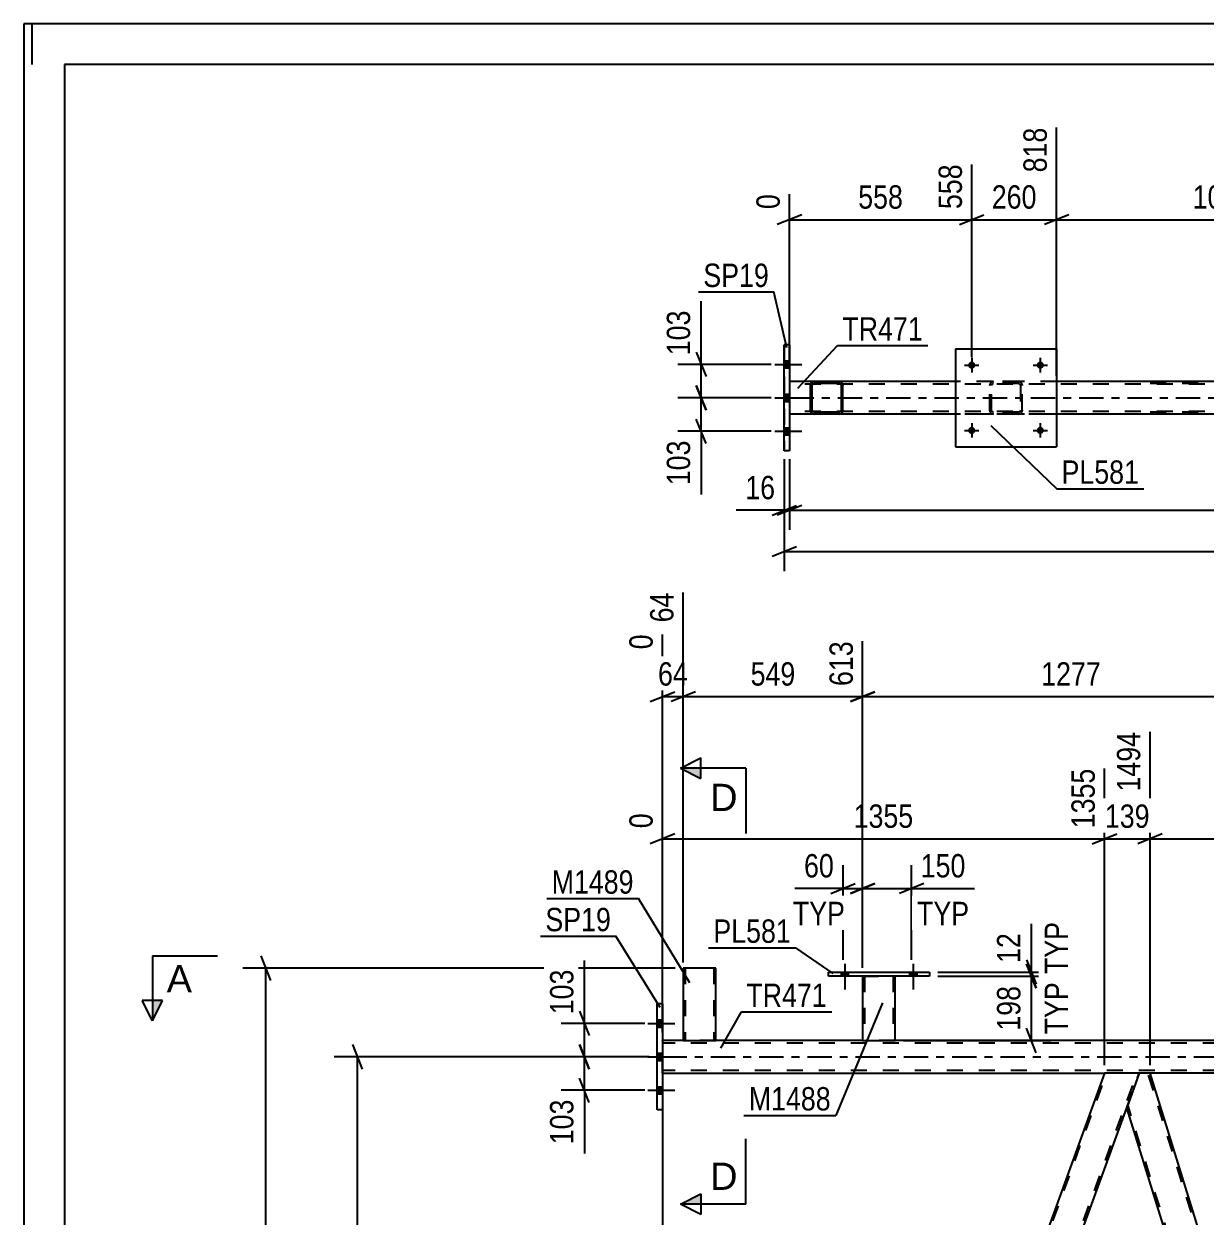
# Model space of a CAD drawing. Header units: millimetres. Extents: x 0 to 841, y 0 to 594.
# Drawn here: x 0 to 144.8, y 447.9 to 594 of the extents above; entities that cross this region are included whole.
import ezdxf

# ---------------------------------------------------------------- set-up
doc = ezdxf.new("R2010")
doc.units = ezdxf.units.MM
doc.linetypes.add('DXK_LINE_DOT2', pattern=[3.9198, 1.9599, -1.9599])
doc.linetypes.add('DXK_LINE_DOT3', pattern=[5.9187, 2.979, -0.9799, 0.9799, -0.9799])
doc.styles.add('Arial', font='ARIAL.TTF', dxfattribs={"height": 0.2})
doc.styles.add('Arial Narrow', font='ARIALN.TTF', dxfattribs={"height": 0.2})

# ---------------------------------------------------------------- blocks, each defined once
blk = doc.blocks.new('Unknown-814521622-1135')
at = {"color": 5, "linetype": 'Continuous'}
for p, q in [((841, 594), (0, 594)), ((0, 594), (0, 0)), ((1, 589), (1, 594)), ((836, 589), (5, 589)), ((5, 589), (5, 5))]:
    blk.add_line(p, q, dxfattribs=at)
blk = doc.blocks.new('Bolt-814521622-5010 - 4986')
at = {"linetype": 'Continuous'}
for points in [[(93.84, 551.83), (93.84, 552.71), (93.2, 552.71), (93.2, 551.83)], [(93.84, 551.83), (93.84, 552.71), (93.2, 552.71), (93.2, 551.83)], [(93.84, 551.83), (93.84, 552.71), (93.2, 552.71), (93.2, 551.83)], [(93.84, 547.73), (93.84, 548.61), (93.2, 548.61), (93.2, 547.73)], [(93.84, 547.73), (93.84, 548.61), (93.2, 548.61), (93.2, 547.73)], [(93.84, 543.63), (93.84, 544.51), (93.2, 544.51), (93.2, 543.63)], [(93.84, 543.63), (93.84, 544.51), (93.2, 544.51), (93.2, 543.63)], [(93.84, 543.63), (93.84, 544.51), (93.2, 544.51), (93.2, 543.63)]]:
    blk.add_hatch(color=1, dxfattribs=at).paths.add_polyline_path(points)
at = {"color": 1, "linetype": 'Continuous'}
for p, q in [((93.2, 552.71), (93.84, 552.71)), ((93.2, 552.71), (93.84, 552.71)), ((93.2, 552.71), (93.84, 552.71)), ((92.04, 552.27), (95.36, 552.27)), ((92.04, 552.27), (95.36, 552.27)), ((92.04, 552.27), (95.36, 552.27)), ((93.2, 551.83), (93.84, 551.83)), ((93.2, 551.83), (93.84, 551.83)), ((93.2, 551.83), (93.84, 551.83)), ((92.04, 548.17), (95.36, 548.17)), ((92.04, 548.17), (95.36, 548.17)), ((93.2, 548.61), (93.84, 548.61)), ((93.2, 548.61), (93.84, 548.61)), ((93.2, 547.73), (93.84, 547.73)), ((93.2, 547.73), (93.84, 547.73)), ((92.04, 544.07), (95.36, 544.07)), ((92.04, 544.07), (95.36, 544.07)), ((92.04, 544.07), (95.36, 544.07)), ((93.2, 544.51), (93.84, 544.51)), ((93.2, 544.51), (93.84, 544.51)), ((93.2, 544.51), (93.84, 544.51)), ((93.2, 543.63), (93.84, 543.63)), ((93.2, 543.63), (93.84, 543.63)), ((93.2, 543.63), (93.84, 543.63))]:
    blk.add_line(p, q, dxfattribs=at)
blk = doc.blocks.new('Part-814521622-5015 - 4986')
at = {"color": 2, "linetype": 'Continuous'}
for p, q in [((114.17, 550.17), (93.84, 550.17)), ((165.25, 550.17), (126.57, 550.17)), ((96.87, 546.17), (93.84, 546.17)), ((114.17, 546.17), (99.92, 546.17)), ((165.25, 546.17), (126.57, 546.17))]:
    blk.add_line(p, q, dxfattribs=at)
at = {"color": 7, "linetype": 'DXK_LINE_DOT2'}
for p, q in [((93.84, 550.17), (93.84, 546.17)), ((756.22, 549.85), (93.84, 549.85)), ((126.57, 550.17), (114.17, 550.17)), ((756.22, 546.49), (93.84, 546.49)), ((99.92, 546.17), (96.87, 546.17)), ((756.22, 546.17), (114.17, 546.17)), ((126.57, 546.17), (114.17, 546.17))]:
    blk.add_line(p, q, dxfattribs=at)
at = {"color": 7, "linetype": 'DXK_LINE_DOT3'}
blk.add_line((93.84, 548.17), (756.22, 548.17), dxfattribs=at)
blk = doc.blocks.new('Part-814521622-5082 - 4986')
at = {"color": 2, "linetype": 'Continuous'}
for p, q in [((93.84, 554.67), (93.2, 554.67)), ((93.2, 541.67), (93.2, 554.67)), ((93.84, 554.67), (93.84, 541.67)), ((93.84, 541.67), (93.2, 541.67))]:
    blk.add_line(p, q, dxfattribs=at)
at = {"color": 7, "linetype": 'DXK_LINE_DOT2'}
for p, q in [((93.2, 554.67), (93.2, 541.67)), ((93.84, 554.67), (93.84, 541.67))]:
    blk.add_line(p, q, dxfattribs=at)
blk = doc.blocks.new('Part-814521622-5083 - 4986')
at = {"color": 7, "linetype": 'DXK_LINE_DOT2'}
for p, q in [((151.77, 550.17), (136.78, 550.17)), ((151.77, 549.93), (136.78, 549.93)), ((148.04, 549.77), (148.02, 549.69)), ((148.02, 549.69), (148.02, 546.65)), ((148.06, 549.87), (148.04, 549.77)), ((148.28, 549.69), (148.3, 549.78)), ((148.28, 549.69), (148.28, 546.65)), ((148.3, 549.78), (148.35, 549.86)), ((148.53, 550.17), (148.34, 550.13)), ((148.35, 549.86), (148.43, 549.91)), ((148.43, 549.91), (148.53, 549.93)), ((151.96, 550.13), (151.77, 550.17)), ((151.77, 549.93), (151.87, 549.91)), ((151.87, 549.91), (151.95, 549.86)), ((151.95, 549.86), (152, 549.78)), ((152, 549.78), (152.02, 549.69)), ((152.02, 549.69), (152.02, 546.65)), ((152.26, 549.77), (152.24, 549.87)), ((152.28, 549.69), (152.26, 549.77)), ((152.28, 549.69), (152.28, 546.65)), ((148.02, 546.65), (148.04, 546.56)), ((148.04, 546.56), (148.06, 546.46)), ((148.3, 546.55), (148.28, 546.65)), ((148.35, 546.48), (148.3, 546.55)), ((152, 546.55), (151.95, 546.48)), ((152.02, 546.65), (152, 546.55)), ((152.24, 546.46), (152.26, 546.56)), ((152.26, 546.56), (152.28, 546.65)), ((151.77, 546.41), (136.78, 546.41)), ((151.77, 546.17), (136.78, 546.17)), ((148.34, 546.2), (148.53, 546.17)), ((148.43, 546.42), (148.35, 546.48)), ((148.53, 546.41), (148.43, 546.42)), ((151.87, 546.42), (151.77, 546.41)), ((151.77, 546.17), (151.96, 546.2)), ((151.95, 546.48), (151.87, 546.42))]:
    blk.add_line(p, q, dxfattribs=at)
for centre, start, end in [((148.51, 549.67), 110.7583, 155.68), ((151.79, 549.67), 24.32, 69.2417), ((148.51, 546.67), 204.32, 249.2417)]:
    blk.add_arc(centre, 0.496, start, end, dxfattribs=at)
blk = doc.blocks.new('Part-814521622-5146 - 4986')
at = {"color": 2, "linetype": 'Continuous'}
for p, q in [((96.43, 549.87), (96.39, 549.69)), ((96.39, 546.65), (96.39, 549.69)), ((96.63, 549.69), (96.65, 549.78)), ((96.63, 546.65), (96.63, 549.69)), ((96.65, 549.78), (96.7, 549.86)), ((96.87, 550.17), (96.69, 550.13)), ((96.7, 549.86), (96.78, 549.91)), ((96.78, 549.91), (96.87, 549.93)), ((99.91, 550.17), (96.87, 550.17)), ((99.91, 549.93), (96.87, 549.93)), ((100.1, 550.13), (99.91, 550.17)), ((99.91, 549.93), (100.01, 549.91)), ((100.01, 549.91), (100.08, 549.86)), ((100.08, 549.86), (100.14, 549.78)), ((100.14, 549.78), (100.15, 549.69)), ((100.15, 549.69), (100.15, 546.65)), ((100.39, 549.69), (100.36, 549.87)), ((100.39, 546.65), (100.39, 549.69)), ((96.39, 546.65), (96.43, 546.46)), ((96.65, 546.55), (96.63, 546.65)), ((96.7, 546.48), (96.65, 546.55)), ((100.14, 546.55), (100.08, 546.48)), ((100.15, 546.65), (100.14, 546.55)), ((100.36, 546.46), (100.39, 546.65)), ((96.69, 546.2), (96.87, 546.17)), ((96.78, 546.42), (96.7, 546.48)), ((96.87, 546.41), (96.78, 546.42)), ((99.91, 546.41), (96.87, 546.41)), ((99.91, 546.17), (96.87, 546.17)), ((100.01, 546.42), (99.91, 546.41)), ((99.91, 546.17), (100.1, 546.2)), ((100.08, 546.48), (100.01, 546.42))]:
    blk.add_line(p, q, dxfattribs=at)
at = {"color": 7, "linetype": 'DXK_LINE_DOT2'}
for p, q in [((96.39, 549.69), (96.43, 549.87)), ((96.69, 550.13), (96.87, 550.17)), ((99.91, 550.17), (100.1, 550.13)), ((100.36, 549.87), (100.39, 549.69)), ((96.43, 546.46), (96.39, 546.65)), ((100.39, 546.65), (100.36, 546.46)), ((96.87, 546.17), (96.69, 546.2)), ((100.1, 546.2), (99.91, 546.17))]:
    blk.add_line(p, q, dxfattribs=at)
at = {"color": 2, "linetype": 'Continuous'}
for centre, start, end in [((96.87, 549.69), 112.5, 157.5), ((99.91, 549.69), 22.5, 67.5), ((96.87, 546.65), 202.5, 247.5), ((99.91, 546.65), 292.5, 337.5)]:
    blk.add_arc(centre, 0.48, start, end, dxfattribs=at)
at = {"color": 7, "linetype": 'DXK_LINE_DOT2'}
for centre, start, end in [((96.87, 549.69), 112.5, 157.5), ((99.91, 549.69), 22.5, 67.5), ((96.87, 546.65), 202.5, 247.5), ((99.91, 546.65), 292.5, 337.5)]:
    blk.add_arc(centre, 0.48, start, end, dxfattribs=at)
blk = doc.blocks.new('Part-814521622-5151 - 4986')
at = {"color": 2, "linetype": 'Continuous'}
for p, q in [((114.17, 554.17), (114.17, 542.17)), ((114.17, 554.17), (126.57, 554.17)), ((126.57, 554.17), (126.57, 542.17)), ((114.17, 542.17), (126.57, 542.17))]:
    blk.add_line(p, q, dxfattribs=at)
blk = doc.blocks.new('Part-814521622-5152 - 4986')
at = {"color": 7, "linetype": 'DXK_LINE_DOT2'}
for p, q in [((118.37, 549.69), (118.41, 549.87)), ((118.41, 549.87), (118.37, 549.69)), ((118.37, 546.65), (118.37, 549.69)), ((118.61, 549.69), (118.63, 549.78)), ((118.61, 546.65), (118.61, 549.69)), ((118.63, 549.78), (118.68, 549.86)), ((118.67, 550.13), (118.85, 550.17)), ((118.85, 550.17), (118.67, 550.13)), ((118.68, 549.86), (118.76, 549.91)), ((118.76, 549.91), (118.85, 549.93)), ((121.89, 550.17), (118.85, 550.17)), ((121.89, 549.93), (118.85, 549.93)), ((121.89, 550.17), (122.07, 550.13)), ((122.07, 550.13), (121.89, 550.17)), ((121.89, 549.93), (121.98, 549.91)), ((121.98, 549.91), (122.06, 549.86)), ((122.06, 549.86), (122.11, 549.78)), ((122.11, 549.78), (122.13, 549.69)), ((122.13, 549.69), (122.13, 546.65)), ((122.33, 549.87), (122.37, 549.69)), ((122.37, 549.69), (122.33, 549.87)), ((122.37, 546.65), (122.37, 549.69)), ((118.41, 546.46), (118.37, 546.65)), ((118.37, 546.65), (118.41, 546.46)), ((118.63, 546.55), (118.61, 546.65)), ((118.68, 546.48), (118.63, 546.55)), ((122.11, 546.55), (122.06, 546.48)), ((122.13, 546.65), (122.11, 546.55)), ((122.37, 546.65), (122.33, 546.46)), ((122.33, 546.46), (122.37, 546.65)), ((118.85, 546.17), (118.67, 546.2)), ((118.67, 546.2), (118.85, 546.17)), ((118.76, 546.42), (118.68, 546.48)), ((118.85, 546.41), (118.76, 546.42)), ((121.89, 546.41), (118.85, 546.41)), ((121.89, 546.17), (118.85, 546.17)), ((121.98, 546.42), (121.89, 546.41)), ((122.07, 546.2), (121.89, 546.17)), ((121.89, 546.17), (122.07, 546.2)), ((122.06, 546.48), (121.98, 546.42))]:
    blk.add_line(p, q, dxfattribs=at)
at = {"color": 7, "linetype": 'DXK_LINE_DOT3'}
blk.add_line((120.37, 548.17), (120.37, 548.17), dxfattribs=at)
at = {"color": 7, "linetype": 'DXK_LINE_DOT2'}
for centre, start, end in [((118.85, 549.69), 112.5, 157.5), ((118.85, 549.69), 112.5, 157.5), ((121.89, 549.69), 22.5, 67.5), ((121.89, 549.69), 22.5, 67.5), ((118.85, 546.65), 202.5, 247.5), ((118.85, 546.65), 202.5, 247.5), ((121.89, 546.65), 292.5, 337.5), ((121.89, 546.65), 292.5, 337.5)]:
    blk.add_arc(centre, 0.48, start, end, dxfattribs=at)
blk = doc.blocks.new('Bolt-814521622-5170 - 4986')
at = {"linetype": 'Continuous'}
for points in [[(116.61, 552.17, -1), (115.73, 552.17, -1)], [(125.01, 552.17, -1), (124.13, 552.17, -1)]]:
    blk.add_hatch(color=1, dxfattribs=at).paths.add_polyline_path(points)
at = {"color": 1, "linetype": 'Continuous'}
for p, q in [((116.17, 553.05), (116.17, 551.29)), ((124.57, 553.05), (124.57, 551.29)), ((115.29, 552.17), (117.05, 552.17)), ((123.69, 552.17), (125.45, 552.17))]:
    blk.add_line(p, q, dxfattribs=at)
blk = doc.blocks.new('Bolt-814521622-5171 - 4986')
at = {"linetype": 'Continuous'}
for points in [[(116.61, 544.17, -1), (115.73, 544.17, -1)], [(125.01, 544.17, -1), (124.13, 544.17, -1)]]:
    blk.add_hatch(color=1, dxfattribs=at).paths.add_polyline_path(points)
at = {"color": 1, "linetype": 'Continuous'}
for p, q in [((116.17, 545.05), (116.17, 543.29)), ((124.57, 545.05), (124.57, 543.29)), ((115.29, 544.17), (117.05, 544.17)), ((123.69, 544.17), (125.45, 544.17))]:
    blk.add_line(p, q, dxfattribs=at)
blk = doc.blocks.new('Bolt-814521622-3272 - 3269')
at = {"linetype": 'Continuous'}
for points in [[(100.16, 477.31), (101.04, 477.31), (101.04, 477.79), (100.16, 477.79)], [(108.56, 477.31), (109.44, 477.31), (109.44, 477.79), (108.56, 477.79)]]:
    blk.add_hatch(color=1, dxfattribs=at).paths.add_polyline_path(points)
at = {"color": 1, "linetype": 'Continuous'}
for p, q in [((100.6, 478.79), (100.6, 475.67)), ((109, 478.79), (109, 475.67)), ((100.16, 477.79), (100.16, 477.31)), ((101.04, 477.79), (101.04, 477.31)), ((108.56, 477.79), (108.56, 477.31)), ((109.44, 477.79), (109.44, 477.31))]:
    blk.add_line(p, q, dxfattribs=at)
blk = doc.blocks.new('Bolt-814521622-3273 - 3269')
at = {"linetype": 'Continuous'}
for points in [[(100.16, 477.31), (101.04, 477.31), (101.04, 477.79), (100.16, 477.79)], [(108.56, 477.31), (109.44, 477.31), (109.44, 477.79), (108.56, 477.79)]]:
    blk.add_hatch(color=1, dxfattribs=at).paths.add_polyline_path(points)
at = {"color": 1, "linetype": 'Continuous'}
for p, q in [((100.6, 478.79), (100.6, 475.67)), ((109, 478.79), (109, 475.67)), ((100.16, 477.79), (100.16, 477.31)), ((101.04, 477.79), (101.04, 477.31)), ((108.56, 477.79), (108.56, 477.31)), ((109.44, 477.79), (109.44, 477.31))]:
    blk.add_line(p, q, dxfattribs=at)
blk = doc.blocks.new('Part-814521622-3344 - 3269')
at = {"color": 2, "linetype": 'Continuous'}
for p, q in [((102.8, 477.31), (102.8, 469.4)), ((106.8, 469.4), (106.8, 477.31)), ((102.8, 469.4), (106.8, 469.4))]:
    blk.add_line(p, q, dxfattribs=at)
at = {"color": 7, "linetype": 'DXK_LINE_DOT2'}
for p, q in [((102.8, 477.31), (106.8, 477.31)), ((102.8, 477.31), (102.8, 477.31)), ((102.8, 477.31), (102.8, 477.31)), ((103.04, 477.31), (103.04, 469.4)), ((106.56, 477.31), (106.56, 469.4)), ((106.8, 477.31), (106.8, 477.31)), ((106.8, 477.31), (106.8, 477.31)), ((106.5, 469.4), (106.54, 469.4)), ((106.5, 469.4), (106.54, 469.4)), ((106.54, 469.4), (106.56, 469.4)), ((106.54, 469.4), (106.56, 469.4))]:
    blk.add_line(p, q, dxfattribs=at)
blk = doc.blocks.new('Part-814521622-3314 - 3269')
at = {"color": 2, "linetype": 'Continuous'}
for p, q in [((84.82, 478.27), (80.82, 478.27)), ((80.82, 478.27), (80.82, 469.4)), ((84.82, 469.4), (84.82, 478.27)), ((80.82, 469.4), (84.82, 469.4))]:
    blk.add_line(p, q, dxfattribs=at)
at = {"color": 7, "linetype": 'DXK_LINE_DOT2'}
for p, q in [((81.06, 478.27), (81.06, 469.4)), ((84.51, 478.27), (84.53, 478.27)), ((84.53, 478.27), (84.56, 478.27)), ((84.56, 478.27), (84.58, 478.27)), ((84.58, 478.27), (84.58, 469.4)), ((84.56, 469.4), (84.53, 469.4)), ((84.56, 469.4), (84.53, 469.4)), ((84.58, 469.4), (84.56, 469.4)), ((84.56, 469.4), (84.58, 469.4))]:
    blk.add_line(p, q, dxfattribs=at)
blk = doc.blocks.new('Part-814521622-3329 - 3269')
at = {"color": 2, "linetype": 'Continuous'}
for p, q in [((98.6, 477.79), (111, 477.79)), ((98.6, 477.31), (98.6, 477.79)), ((111, 477.31), (98.6, 477.31)), ((111, 477.79), (111, 477.31))]:
    blk.add_line(p, q, dxfattribs=at)
blk = doc.blocks.new('Part-814521622-3756 - 3269')
at = {"color": 2, "linetype": 'Continuous'}
for p, q in [((132.45, 465.4), (88.33, 344.18)), ((136.71, 465.4), (132.45, 465.4)), ((92.59, 344.18), (135.16, 461.15))]:
    blk.add_line(p, q, dxfattribs=at)
at = {"color": 7, "linetype": 'DXK_LINE_DOT2'}
for p, q in [((88.58, 344.18), (132.71, 465.4)), ((92.33, 344.18), (136.45, 465.4)), ((135.16, 461.15), (136.71, 465.4)), ((88.33, 344.18), (92.59, 344.18))]:
    blk.add_line(p, q, dxfattribs=at)
blk = doc.blocks.new('Bolt-814521622-3525 - 3269')
at = {"linetype": 'Continuous'}
for points in [[(78.27, 471.06), (78.27, 471.94), (77.63, 471.94), (77.63, 471.06)], [(78.27, 471.06), (78.27, 471.94), (77.63, 471.94), (77.63, 471.06)], [(78.27, 471.06), (78.27, 471.94), (77.63, 471.94), (77.63, 471.06)], [(78.27, 466.96), (78.27, 467.84), (77.63, 467.84), (77.63, 466.96)], [(78.27, 466.96), (78.27, 467.84), (77.63, 467.84), (77.63, 466.96)], [(78.27, 462.86), (78.27, 463.74), (77.63, 463.74), (77.63, 462.86)], [(78.27, 462.86), (78.27, 463.74), (77.63, 463.74), (77.63, 462.86)], [(78.27, 462.86), (78.27, 463.74), (77.63, 463.74), (77.63, 462.86)]]:
    blk.add_hatch(color=1, dxfattribs=at).paths.add_polyline_path(points)
at = {"color": 1, "linetype": 'Continuous'}
for p, q in [((76.47, 471.5), (79.79, 471.5)), ((76.47, 471.5), (79.79, 471.5)), ((76.47, 471.5), (79.79, 471.5)), ((77.63, 471.94), (78.27, 471.94)), ((77.63, 471.94), (78.27, 471.94)), ((77.63, 471.94), (78.27, 471.94)), ((77.63, 471.06), (78.27, 471.06)), ((77.63, 471.06), (78.27, 471.06)), ((77.63, 471.06), (78.27, 471.06)), ((77.63, 467.84), (78.27, 467.84)), ((77.63, 467.84), (78.27, 467.84)), ((76.47, 467.4), (79.79, 467.4)), ((76.47, 467.4), (79.79, 467.4)), ((77.63, 466.96), (78.27, 466.96)), ((77.63, 466.96), (78.27, 466.96)), ((76.47, 463.3), (79.79, 463.3)), ((76.47, 463.3), (79.79, 463.3)), ((76.47, 463.3), (79.79, 463.3)), ((77.63, 463.74), (78.27, 463.74)), ((77.63, 463.74), (78.27, 463.74)), ((77.63, 463.74), (78.27, 463.74)), ((77.63, 462.86), (78.27, 462.86)), ((77.63, 462.86), (78.27, 462.86)), ((77.63, 462.86), (78.27, 462.86))]:
    blk.add_line(p, q, dxfattribs=at)
blk = doc.blocks.new('Part-814521622-3675 - 3269')
at = {"color": 2, "linetype": 'Continuous'}
for p, q in [((80.82, 469.4), (78.27, 469.4)), ((102.8, 469.4), (84.82, 469.4)), ((153.88, 469.4), (106.8, 469.4)), ((78.27, 465.4), (132.45, 465.4)), ((217.58, 465.4), (138.02, 465.4))]:
    blk.add_line(p, q, dxfattribs=at)
at = {"color": 7, "linetype": 'DXK_LINE_DOT2'}
for p, q in [((78.27, 465.4), (78.27, 469.4)), ((742.25, 469.08), (78.27, 469.08)), ((84.82, 469.4), (80.82, 469.4)), ((106.8, 469.4), (102.8, 469.4)), ((742.25, 465.72), (78.27, 465.72)), ((138.02, 465.4), (132.45, 465.4))]:
    blk.add_line(p, q, dxfattribs=at)
at = {"color": 7, "linetype": 'DXK_LINE_DOT3'}
blk.add_line((78.27, 467.4), (742.25, 467.4), dxfattribs=at)
blk = doc.blocks.new('Part-814521622-3721 - 3269')
at = {"color": 2, "linetype": 'Continuous'}
for p, q in [((78.27, 473.9), (77.63, 473.9)), ((77.63, 460.9), (77.63, 473.9)), ((78.27, 473.9), (78.27, 460.9)), ((78.27, 460.9), (77.63, 460.9))]:
    blk.add_line(p, q, dxfattribs=at)
blk = doc.blocks.new('Part-814521622-3761 - 3269')
at = {"color": 2, "linetype": 'Continuous'}
for p, q in [((136.71, 465.4), (135.16, 461.15)), ((138.02, 465.4), (136.71, 465.4)), ((174.3, 349), (138.02, 465.4)), ((170.11, 349), (135.16, 461.15))]:
    blk.add_line(p, q, dxfattribs=at)
at = {"color": 7, "linetype": 'DXK_LINE_DOT2'}
for p, q in [((174.59, 347.28), (137.77, 465.4)), ((171.87, 344.18), (135.29, 461.52)), ((171.62, 344.18), (170.11, 349)), ((174.73, 347.65), (174.3, 349)), ((173.46, 344.18), (174.73, 347.65)), ((171.62, 344.18), (173.46, 344.18))]:
    blk.add_line(p, q, dxfattribs=at)
blk = doc.blocks.new('StraightDimension-814521622-5229 - 4986')
at = {"color": 7, "linetype": 'Continuous'}
for p, q in [((82.41, 549.67), (83.61, 546.67)), ((91.61, 548.17), (80.16, 548.17)), ((83.01, 544.07), (83.01, 548.17)), ((83.61, 542.57), (82.41, 545.57)), ((91.61, 544.07), (80.16, 544.07)), ((83.01, 544.07), (83.01, 536.33)), ((83.01, 544.07), (83.01, 536.33))]:
    blk.add_line(p, q, dxfattribs=at)
at = {"color": 0}
blk.add_wipeout([(82.26, 543.54), (78.06, 543.54), (78.06, 536.86), (82.26, 536.86)], dxfattribs=at)
at = {"color": 3, "style": 'Arial Narrow'}
blk.add_text('103', height=2.863, rotation=90.0002, dxfattribs=at).set_placement((81.66, 537.46))
blk = doc.blocks.new('StraightDimension-814521622-5855 - 4986')
at = {"color": 7, "linetype": 'Continuous'}
for p, q in [((93.2, 540.67), (93.2, 526.92)), ((94.7, 529.92), (91.7, 528.72)), ((93.2, 529.32), (793.98, 529.32))]:
    blk.add_line(p, q, dxfattribs=at)
blk = doc.blocks.new('StraightDimension-814521622-5242 - 4986')
at = {"color": 7, "linetype": 'Continuous'}
for p, q in [((83.01, 552.27), (83.01, 560)), ((83.01, 552.27), (83.01, 560)), ((82.41, 553.77), (83.61, 550.77)), ((91.61, 552.27), (80.16, 552.27)), ((83.01, 548.17), (83.01, 552.27)), ((83.61, 546.67), (82.41, 549.67)), ((91.61, 548.17), (80.16, 548.17))]:
    blk.add_line(p, q, dxfattribs=at)
at = {"color": 0}
blk.add_wipeout([(82.26, 559.48), (78.06, 559.48), (78.06, 552.79), (82.26, 552.79)], dxfattribs=at)
at = {"color": 3, "style": 'Arial Narrow'}
blk.add_text('103', height=2.863, rotation=90.0002, dxfattribs=at).set_placement((81.66, 553.39))
blk = doc.blocks.new('StraightDimension-814521622-5277 - 4986')
at = {"color": 7, "linetype": 'Continuous'}
for p, q in [((93.2, 540.67), (93.2, 531.99)), ((93.84, 540.67), (93.84, 531.99)), ((91.7, 533.79), (94.7, 534.99)), ((95.34, 534.99), (92.34, 533.79)), ((93.2, 534.39), (87.29, 534.39)), ((93.2, 534.39), (87.29, 534.39)), ((93.2, 534.39), (93.84, 534.39))]:
    blk.add_line(p, q, dxfattribs=at)
at = {"color": 0}
blk.add_wipeout([(92.67, 535.14), (92.67, 539.34), (87.82, 539.34), (87.82, 535.14)], dxfattribs=at)
at = {"color": 3, "style": 'Arial Narrow'}
blk.add_text('16', height=2.863, dxfattribs=at).set_placement((88.42, 535.74))
blk = doc.blocks.new('StraightDimension-814521622-5287 - 4986')
at = {"color": 7, "linetype": 'Continuous'}
for p, q in [((93.84, 540.67), (93.84, 531.99)), ((95.34, 534.99), (92.34, 533.79)), ((93.84, 534.39), (793.34, 534.39))]:
    blk.add_line(p, q, dxfattribs=at)
blk = doc.blocks.new('StraightDimension-814521622-5308 - 4986')
at = {"color": 7, "linetype": 'Continuous'}
for p, q in [((116.17, 553.17), (116.17, 576.78)), ((93.84, 551.78), (93.84, 573.12)), ((95.34, 570.6), (92.34, 569.4)), ((93.84, 570), (116.17, 570)), ((114.67, 569.4), (117.67, 570.6))]:
    blk.add_line(p, q, dxfattribs=at)
at = {"color": 0}
blk.add_wipeout([(108.35, 570.75), (108.35, 574.95), (101.66, 574.95), (101.66, 570.75)], dxfattribs=at)
at = {"color": 3, "style": 'Arial Narrow'}
blk.add_text('558', height=2.863, dxfattribs=at).set_placement((102.26, 571.35))
at = {"color": 0, "linetype": 'Continuous'}
for points in [[(115.57, 577.38), (111.37, 577.38), (111.37, 570.7), (115.57, 570.7)], [(93.24, 573.72), (89.04, 573.72), (89.04, 570.7), (93.24, 570.7)]]:
    blk.add_wipeout(points, dxfattribs=at)
at = {"color": 3, "linetype": 'Continuous', "style": 'Arial Narrow'}
for s, height, p in [('558', 2.863, (114.97, 571.3)), ('0', 2.86, (92.64, 571.3))]:
    blk.add_text(s, height=height, rotation=90.0002, dxfattribs=at).set_placement(p)
blk = doc.blocks.new('StraightDimension-814521622-5321 - 4986')
at = {"color": 7, "linetype": 'Continuous'}
for p, q in [((126.57, 550.85), (126.57, 581.28)), ((116.17, 553.17), (116.17, 576.78)), ((114.67, 569.4), (117.67, 570.6)), ((116.17, 570), (126.57, 570)), ((128.07, 570.6), (125.07, 569.4))]:
    blk.add_line(p, q, dxfattribs=at)
at = {"color": 0}
blk.add_wipeout([(124.71, 570.75), (124.71, 574.95), (118.03, 574.95), (118.03, 570.75)], dxfattribs=at)
at = {"color": 3, "style": 'Arial Narrow'}
blk.add_text('260', height=2.863, dxfattribs=at).set_placement((118.63, 571.35))
at = {"color": 0, "linetype": 'Continuous'}
blk.add_wipeout([(125.97, 581.88), (121.77, 581.88), (121.77, 575.2), (125.97, 575.2)], dxfattribs=at)
at = {"color": 3, "linetype": 'Continuous', "style": 'Arial Narrow'}
blk.add_text('818', height=2.863, rotation=90.0002, dxfattribs=at).set_placement((125.37, 575.8))
blk = doc.blocks.new('StraightDimension-814521622-5334 - 4986')
at = {"color": 7, "linetype": 'Continuous'}
for p, q in [((126.57, 550.85), (126.57, 581.28)), ((167.25, 553.17), (167.25, 578.61)), ((128.07, 570.6), (125.07, 569.4)), ((126.57, 570), (167.25, 570)), ((165.75, 569.4), (168.75, 570.6))]:
    blk.add_line(p, q, dxfattribs=at)
at = {"color": 0}
blk.add_wipeout([(151.17, 570.75), (151.17, 574.95), (142.65, 574.95), (142.65, 570.75)], dxfattribs=at)
at = {"color": 3, "style": 'Arial Narrow'}
blk.add_text('1017', height=2.863, dxfattribs=at).set_placement((143.25, 571.35))
at = {"color": 0, "linetype": 'Continuous'}
blk.add_wipeout([(166.65, 579.21), (162.45, 579.21), (162.45, 570.7), (166.65, 570.7)], dxfattribs=at)
at = {"color": 3, "linetype": 'Continuous', "style": 'Arial Narrow'}
blk.add_text('1835', height=2.863, rotation=90.0002, dxfattribs=at).set_placement((166.05, 571.3))
blk = doc.blocks.new('StraightDimension-814521622-4849 - 3269')
at = {"color": 7, "linetype": 'Continuous'}
for p, q in [((138.02, 466.4), (138.02, 507.23)), ((217.58, 466.4), (217.58, 502.73)), ((139.52, 494.72), (136.52, 493.52)), ((138.02, 494.12), (217.58, 494.12)), ((216.08, 493.52), (219.08, 494.72))]:
    blk.add_line(p, q, dxfattribs=at)
at = {"color": 0}
blk.add_wipeout([(182.06, 494.87), (182.06, 499.07), (173.55, 499.07), (173.55, 494.87)], dxfattribs=at)
at = {"color": 3, "style": 'Arial Narrow'}
blk.add_text('1989', height=2.863, dxfattribs=at).set_placement((174.15, 495.47))
at = {"color": 0, "linetype": 'Continuous'}
blk.add_wipeout([(216.98, 503.33), (212.78, 503.33), (212.78, 494.82), (216.98, 494.82)], dxfattribs=at)
at = {"color": 3, "linetype": 'Continuous', "style": 'Arial Narrow'}
blk.add_text('3483', height=2.863, rotation=90.0002, dxfattribs=at).set_placement((216.38, 495.42))
blk = doc.blocks.new('StraightDimension-814521622-4005 - 3269')
at = {"color": 7, "linetype": 'Continuous'}
for p, q in [((153.88, 478.31), (153.88, 520.16)), ((102.8, 478.31), (102.8, 518.33)), ((104.3, 512.15), (101.3, 510.95)), ((102.8, 511.55), (153.88, 511.55)), ((152.38, 510.95), (155.38, 512.15))]:
    blk.add_line(p, q, dxfattribs=at)
at = {"color": 0}
blk.add_wipeout([(132.6, 512.3), (132.6, 516.5), (124.08, 516.5), (124.08, 512.3)], dxfattribs=at)
at = {"color": 3, "style": 'Arial Narrow'}
blk.add_text('1277', height=2.863, dxfattribs=at).set_placement((124.68, 512.9))
at = {"color": 0, "linetype": 'Continuous'}
blk.add_wipeout([(153.28, 520.76), (149.08, 520.76), (149.08, 512.25), (153.28, 512.25)], dxfattribs=at)
at = {"color": 3, "linetype": 'Continuous', "style": 'Arial Narrow'}
blk.add_text('1890', height=2.863, rotation=90.0002, dxfattribs=at).set_placement((152.68, 512.85))
blk = doc.blocks.new('StraightDimension-814521622-4596 - 3269')
at = {"color": 7, "linetype": 'Continuous'}
for p, q in [((132.45, 466.4), (132.45, 502.73)), ((78.27, 474.9), (78.27, 497.24)), ((79.77, 494.72), (76.77, 493.52)), ((78.27, 494.12), (132.45, 494.12)), ((130.95, 493.52), (133.95, 494.72))]:
    blk.add_line(p, q, dxfattribs=at)
at = {"color": 0}
blk.add_wipeout([(109.61, 494.87), (109.61, 499.07), (101.1, 499.07), (101.1, 494.87)], dxfattribs=at)
at = {"color": 3, "style": 'Arial Narrow'}
blk.add_text('1355', height=2.863, dxfattribs=at).set_placement((101.7, 495.47))
at = {"color": 0, "linetype": 'Continuous'}
for points in [[(131.85, 503.33), (127.65, 503.33), (127.65, 494.82), (131.85, 494.82)], [(77.67, 497.84), (73.47, 497.84), (73.47, 494.82), (77.67, 494.82)]]:
    blk.add_wipeout(points, dxfattribs=at)
at = {"color": 3, "linetype": 'Continuous', "style": 'Arial Narrow'}
for s, height, p in [('1355', 2.863, (131.25, 495.42)), ('0', 2.86, (77.07, 495.42))]:
    blk.add_text(s, height=height, rotation=90.0002, dxfattribs=at).set_placement(p)
blk = doc.blocks.new('StraightDimension-814521622-4271 - 3269')
at = {"color": 7, "linetype": 'Continuous'}
for p, q in [((41.5, 465.9), (40.3, 468.9)), ((76.63, 467.4), (38.05, 467.4)), ((40.9, 341.54), (40.9, 467.4)), ((40.3, 343.04), (41.5, 340.04)), ((55.01, 341.54), (38.05, 341.54))]:
    blk.add_line(p, q, dxfattribs=at)
at = {"color": 0}
blk.add_wipeout([(40.15, 408.73), (35.95, 408.73), (35.95, 400.21), (40.15, 400.21)], dxfattribs=at)
at = {"color": 3, "style": 'Arial Narrow'}
blk.add_text('3147', height=2.863, rotation=90.0002, dxfattribs=at).set_placement((39.55, 400.81))
blk = doc.blocks.new('StraightDimension-814521622-3985 - 3269')
at = {"color": 7, "linetype": 'Continuous'}
for p, q in [((80.82, 478.95), (80.82, 524.3)), ((78.27, 470.4), (78.27, 519.18)), ((76.77, 510.95), (79.77, 512.15)), ((78.27, 511.55), (80.82, 511.55)), ((82.32, 512.15), (79.32, 510.95))]:
    blk.add_line(p, q, dxfattribs=at)
at = {"color": 0, "linetype": 'Continuous'}
blk.add_wipeout([(80.22, 524.9), (76.02, 524.9), (76.02, 520.05), (80.22, 520.05)], dxfattribs=at)
at = {"color": 0}
blk.add_wipeout([(81.97, 512.3), (81.97, 516.5), (77.12, 516.5), (77.12, 512.3)], dxfattribs=at)
at = {"color": 3, "linetype": 'Continuous', "style": 'Arial Narrow'}
blk.add_text('64', height=2.863, rotation=90.0002, dxfattribs=at).set_placement((79.62, 520.65))
at = {"color": 3, "style": 'Arial Narrow'}
blk.add_text('64', height=2.863, dxfattribs=at).set_placement((77.72, 512.9))
at = {"color": 0, "linetype": 'Continuous'}
blk.add_wipeout([(77.67, 519.78), (73.47, 519.78), (73.47, 516.75), (77.67, 516.75)], dxfattribs=at)
at = {"color": 3, "linetype": 'Continuous', "style": 'Arial Narrow'}
blk.add_text('0', height=2.86, rotation=90.0002, dxfattribs=at).set_placement((77.07, 517.35))
blk = doc.blocks.new('StraightDimension-814521622-4868 - 3269')
at = {"color": 7, "linetype": 'Continuous'}
for p, q in [((138.02, 466.4), (138.02, 507.23)), ((132.45, 466.4), (132.45, 502.73)), ((130.95, 493.52), (133.95, 494.72)), ((132.45, 494.12), (138.02, 494.12)), ((139.52, 494.72), (136.52, 493.52))]:
    blk.add_line(p, q, dxfattribs=at)
at = {"color": 0}
blk.add_wipeout([(138.58, 494.87), (138.58, 499.07), (131.89, 499.07), (131.89, 494.87)], dxfattribs=at)
at = {"color": 3, "style": 'Arial Narrow'}
blk.add_text('139', height=2.863, dxfattribs=at).set_placement((132.49, 495.47))
at = {"color": 0, "linetype": 'Continuous'}
blk.add_wipeout([(137.42, 507.83), (133.22, 507.83), (133.22, 499.32), (137.42, 499.32)], dxfattribs=at)
at = {"color": 3, "linetype": 'Continuous', "style": 'Arial Narrow'}
blk.add_text('1494', height=2.863, rotation=90.0002, dxfattribs=at).set_placement((136.82, 499.92))
blk = doc.blocks.new('StraightDimension-814521622-3951 - 3269')
at = {"color": 7, "linetype": 'Continuous'}
for p, q in [((122.88, 478.81), (124.08, 475.81)), ((112, 477.31), (125.88, 477.31)), ((123.48, 469.4), (123.48, 477.31)), ((124.08, 467.9), (122.88, 470.9)), ((107.8, 469.4), (125.88, 469.4))]:
    blk.add_line(p, q, dxfattribs=at)
at = {"color": 0}
blk.add_wipeout([(122.73, 476.7), (118.53, 476.7), (118.53, 470.01), (122.73, 470.01)], dxfattribs=at)
at = {"color": 0, "linetype": 'Continuous'}
blk.add_wipeout([(128.58, 477.15), (124.38, 477.15), (124.38, 469.56), (128.58, 469.56)], dxfattribs=at)
at = {"color": 3, "linetype": 'Continuous', "style": 'Arial Narrow'}
blk.add_text('TYP', height=2.863, rotation=90.0002, dxfattribs=at).set_placement((127.98, 470.16))
at = {"color": 3, "style": 'Arial Narrow'}
blk.add_text('198', height=2.863, rotation=90.0002, dxfattribs=at).set_placement((122.13, 470.61))
blk = doc.blocks.new('StraightDimension-814521622-3961 - 3269')
at = {"color": 7, "linetype": 'Continuous'}
for p, q in [((123.48, 477.79), (123.48, 483.69)), ((123.48, 477.79), (123.48, 483.69)), ((122.88, 479.29), (124.08, 476.29)), ((124.08, 475.81), (122.88, 478.81)), ((112, 477.79), (125.88, 477.79)), ((112, 477.31), (125.88, 477.31)), ((123.48, 477.31), (123.48, 477.79))]:
    blk.add_line(p, q, dxfattribs=at)
at = {"color": 0, "linetype": 'Continuous'}
blk.add_wipeout([(128.58, 484.54), (124.38, 484.54), (124.38, 476.95), (128.58, 476.95)], dxfattribs=at)
at = {"color": 0}
blk.add_wipeout([(122.73, 483.17), (118.53, 483.17), (118.53, 478.31), (122.73, 478.31)], dxfattribs=at)
at = {"color": 3, "linetype": 'Continuous', "style": 'Arial Narrow'}
blk.add_text('TYP', height=2.863, rotation=90.0002, dxfattribs=at).set_placement((127.98, 477.55))
at = {"color": 3, "style": 'Arial Narrow'}
blk.add_text('12', height=2.863, rotation=90.0002, dxfattribs=at).set_placement((122.13, 478.91))
blk = doc.blocks.new('StraightDimension-814521622-3970 - 3269')
at = {"color": 7, "linetype": 'Continuous'}
for p, q in [((100.4, 479.31), (100.4, 490.89)), ((102.8, 478.31), (102.8, 490.89)), ((98.9, 487.44), (101.9, 488.64)), ((104.3, 488.64), (101.3, 487.44)), ((100.4, 488.04), (94.49, 488.04)), ((100.4, 488.04), (94.49, 488.04)), ((100.4, 488.04), (102.8, 488.04))]:
    blk.add_line(p, q, dxfattribs=at)
at = {"color": 0}
blk.add_wipeout([(99.87, 488.79), (99.87, 492.99), (95.02, 492.99), (95.02, 488.79)], dxfattribs=at)
at = {"color": 0, "linetype": 'Continuous'}
blk.add_wipeout([(101.24, 482.94), (101.24, 487.14), (93.65, 487.14), (93.65, 482.94)], dxfattribs=at)
at = {"color": 3, "style": 'Arial Narrow'}
blk.add_text('60', height=2.863, dxfattribs=at).set_placement((95.62, 489.39))
at = {"color": 3, "linetype": 'Continuous', "style": 'Arial Narrow'}
blk.add_text('TYP', height=2.863, dxfattribs=at).set_placement((94.25, 483.54))
blk = doc.blocks.new('StraightDimension-814521622-3977 - 3269')
at = {"color": 7, "linetype": 'Continuous'}
for p, q in [((102.8, 478.31), (102.8, 490.89)), ((108.8, 479.31), (108.8, 490.89)), ((101.3, 487.44), (104.3, 488.64)), ((110.3, 488.64), (107.3, 487.44)), ((102.8, 488.04), (108.8, 488.04)), ((108.8, 488.04), (116.53, 488.04)), ((108.8, 488.04), (116.53, 488.04))]:
    blk.add_line(p, q, dxfattribs=at)
at = {"color": 0}
blk.add_wipeout([(116.01, 488.79), (116.01, 492.99), (109.32, 492.99), (109.32, 488.79)], dxfattribs=at)
at = {"color": 0, "linetype": 'Continuous'}
blk.add_wipeout([(116.46, 482.94), (116.46, 487.14), (108.87, 487.14), (108.87, 482.94)], dxfattribs=at)
at = {"color": 3, "style": 'Arial Narrow'}
blk.add_text('150', height=2.863, dxfattribs=at).set_placement((109.92, 489.39))
at = {"color": 3, "linetype": 'Continuous', "style": 'Arial Narrow'}
blk.add_text('TYP', height=2.863, dxfattribs=at).set_placement((109.47, 483.54))
blk = doc.blocks.new('StraightDimension-814521622-3995 - 3269')
at = {"color": 7, "linetype": 'Continuous'}
for p, q in [((80.82, 478.95), (80.82, 524.3)), ((102.8, 478.31), (102.8, 518.33)), ((82.32, 512.15), (79.32, 510.95)), ((80.82, 511.55), (102.8, 511.55)), ((101.3, 510.95), (104.3, 512.15))]:
    blk.add_line(p, q, dxfattribs=at)
at = {"color": 0}
blk.add_wipeout([(95.15, 512.3), (95.15, 516.5), (88.47, 516.5), (88.47, 512.3)], dxfattribs=at)
at = {"color": 3, "style": 'Arial Narrow'}
blk.add_text('549', height=2.863, dxfattribs=at).set_placement((89.07, 512.9))
at = {"color": 0, "linetype": 'Continuous'}
blk.add_wipeout([(102.2, 518.93), (98, 518.93), (98, 512.25), (102.2, 512.25)], dxfattribs=at)
at = {"color": 3, "linetype": 'Continuous', "style": 'Arial Narrow'}
blk.add_text('613', height=2.863, rotation=90.0002, dxfattribs=at).set_placement((101.6, 512.85))
blk = doc.blocks.new('StraightDimension-814521622-4146 - 3269')
at = {"color": 7, "linetype": 'Continuous'}
for p, q in [((30.27, 476.77), (29.07, 479.77)), ((79.82, 478.27), (26.82, 478.27)), ((29.67, 333.8), (29.67, 478.27)), ((29.07, 335.3), (30.27, 332.3)), ((165.98, 333.8), (26.82, 333.8))]:
    blk.add_line(p, q, dxfattribs=at)
at = {"color": 0}
blk.add_wipeout([(28.92, 410.29), (24.72, 410.29), (24.72, 401.78), (28.92, 401.78)], dxfattribs=at)
at = {"color": 3, "style": 'Arial Narrow'}
blk.add_text('3612', height=2.863, rotation=90.0002, dxfattribs=at).set_placement((28.32, 402.38))
blk = doc.blocks.new('StraightDimension-814521622-4186 - 3269')
at = {"color": 7, "linetype": 'Continuous'}
for p, q in [((68.7, 471.5), (68.7, 479.23)), ((68.7, 471.5), (68.7, 479.23)), ((68.1, 473), (69.3, 470)), ((76.12, 471.5), (65.85, 471.5)), ((68.7, 467.4), (68.7, 471.5)), ((69.3, 465.9), (68.1, 468.9)), ((76.12, 467.4), (65.85, 467.4))]:
    blk.add_line(p, q, dxfattribs=at)
at = {"color": 0}
blk.add_wipeout([(67.95, 478.71), (63.75, 478.71), (63.75, 472.02), (67.95, 472.02)], dxfattribs=at)
at = {"color": 3, "style": 'Arial Narrow'}
blk.add_text('103', height=2.863, rotation=90.0002, dxfattribs=at).set_placement((67.35, 472.62))
blk = doc.blocks.new('StraightDimension-814521622-4196 - 3269')
at = {"color": 7, "linetype": 'Continuous'}
for p, q in [((68.1, 468.9), (69.3, 465.9)), ((76.12, 467.4), (65.85, 467.4)), ((68.7, 463.3), (68.7, 467.4)), ((69.3, 461.8), (68.1, 464.8)), ((76.12, 463.3), (65.85, 463.3)), ((68.7, 463.3), (68.7, 455.56)), ((68.7, 463.3), (68.7, 455.56))]:
    blk.add_line(p, q, dxfattribs=at)
at = {"color": 0}
blk.add_wipeout([(67.95, 462.77), (63.75, 462.77), (63.75, 456.09), (67.95, 456.09)], dxfattribs=at)
at = {"color": 3, "style": 'Arial Narrow'}
blk.add_text('103', height=2.863, rotation=90.0002, dxfattribs=at).set_placement((67.35, 456.69))
blk = doc.blocks.new('StraightDimension-814521622-4260 - 3269')
at = {"color": 7, "linetype": 'Continuous'}
for p, q in [((78.27, 464.4), (78.27, 405.9)), ((56.65, 345.18), (56.65, 411.15)), ((58.15, 408.9), (55.15, 407.7)), ((56.65, 408.3), (78.27, 408.3)), ((76.77, 407.7), (79.77, 408.9))]:
    blk.add_line(p, q, dxfattribs=at)
at = {"color": 0}
blk.add_wipeout([(71.71, 409.05), (71.71, 413.25), (63.2, 413.25), (63.2, 409.05)], dxfattribs=at)
at = {"color": 3, "style": 'Arial Narrow'}
blk.add_text('1271', height=2.863, dxfattribs=at).set_placement((63.8, 409.65))
blk = doc.blocks.new('Mark-814521622-5011 - 4986')
at = {"color": 0}
blk.add_wipeout([(110.18, 555.18), (110.18, 558.18), (100.32, 558.18), (100.32, 555.18)], dxfattribs=at)
blk.add_wipeout([(110.18, 555.18), (110.18, 558.18), (100.32, 558.18), (100.32, 555.18)], dxfattribs=at)
at = {"color": 30, "linetype": 'Continuous'}
for p, q in [((94.87, 549.34), (99.72, 554.58)), ((99.72, 554.58), (110.78, 554.58))]:
    blk.add_line(p, q, dxfattribs=at)
at = {"color": 3, "style": 'Arial Narrow'}
blk.add_text('TR471', height=2.863, dxfattribs=at).set_placement((100.32, 555.18))
blk = doc.blocks.new('Mark-814521622-5078 - 4986')
at = {"color": 0}
blk.add_wipeout([(91.31, 561.75), (91.31, 564.75), (83.28, 564.75), (83.28, 561.75)], dxfattribs=at)
blk.add_wipeout([(91.31, 561.75), (91.31, 564.75), (83.28, 564.75), (83.28, 561.75)], dxfattribs=at)
at = {"color": 30, "linetype": 'Continuous'}
for p in [(82.68, 561.15), (93.52, 554.31)]:
    blk.add_line(p, (91.91, 561.15), dxfattribs=at)
at = {"color": 3, "style": 'Arial Narrow'}
blk.add_text('SP19', height=2.863, dxfattribs=at).set_placement((83.28, 561.75))
blk = doc.blocks.new('Mark-814521622-5147 - 4986')
at = {"color": 0}
blk.add_wipeout([(136.68, 537.63), (136.68, 540.63), (127.18, 540.63), (127.18, 537.63)], dxfattribs=at)
blk.add_wipeout([(136.68, 537.63), (136.68, 540.63), (127.18, 540.63), (127.18, 537.63)], dxfattribs=at)
at = {"color": 30, "linetype": 'Continuous'}
for p, q in [((118.52, 544.77), (126.58, 537.03)), ((126.58, 537.03), (137.28, 537.03))]:
    blk.add_line(p, q, dxfattribs=at)
at = {"color": 3, "style": 'Arial Narrow'}
blk.add_text('PL581', height=2.863, dxfattribs=at).set_placement((127.18, 537.63))
blk = doc.blocks.new('Mark-814521622-3340 - 3269')
at = {"color": 0}
blk.add_wipeout([(98.9, 460.83), (98.9, 463.83), (88.85, 463.83), (88.85, 460.83)], dxfattribs=at)
blk.add_wipeout([(98.9, 460.83), (98.9, 463.83), (88.85, 463.83), (88.85, 460.83)], dxfattribs=at)
at = {"color": 30, "linetype": 'Continuous'}
for p in [(105.24, 474.01), (88.25, 460.23)]:
    blk.add_line(p, (99.5, 460.23), dxfattribs=at)
at = {"color": 3, "style": 'Arial Narrow'}
blk.add_text('M1488', height=2.863, dxfattribs=at).set_placement((88.85, 460.83))
blk = doc.blocks.new('Mark-814521622-3310 - 3269')
at = {"color": 0}
blk.add_wipeout([(74.74, 487.4), (74.74, 490.4), (64.69, 490.4), (64.69, 487.4)], dxfattribs=at)
blk.add_wipeout([(74.74, 487.4), (74.74, 490.4), (64.69, 490.4), (64.69, 487.4)], dxfattribs=at)
at = {"color": 30, "linetype": 'Continuous'}
for p in [(64.09, 486.8), (81.63, 476.48)]:
    blk.add_line(p, (75.34, 486.8), dxfattribs=at)
at = {"color": 3, "style": 'Arial Narrow'}
blk.add_text('M1489', height=2.863, dxfattribs=at).set_placement((64.69, 487.4))
blk = doc.blocks.new('Mark-814521622-3325 - 3269')
at = {"color": 0}
blk.add_wipeout([(94.02, 481.38), (94.02, 484.38), (84.51, 484.38), (84.51, 481.38)], dxfattribs=at)
blk.add_wipeout([(94.02, 481.38), (94.02, 484.38), (84.51, 484.38), (84.51, 481.38)], dxfattribs=at)
at = {"color": 30, "linetype": 'Continuous'}
for p in [(83.91, 480.78), (99.2, 477.62)]:
    blk.add_line(p, (94.62, 480.78), dxfattribs=at)
at = {"color": 3, "style": 'Arial Narrow'}
blk.add_text('PL581', height=2.863, dxfattribs=at).set_placement((84.51, 481.38))
blk = doc.blocks.new('Mark-814521622-3671 - 3269')
at = {"color": 0}
blk.add_wipeout([(98.41, 473.51), (98.41, 476.51), (88.55, 476.51), (88.55, 473.51)], dxfattribs=at)
blk.add_wipeout([(98.41, 473.51), (98.41, 476.51), (88.55, 476.51), (88.55, 473.51)], dxfattribs=at)
at = {"color": 30, "linetype": 'Continuous'}
for p, q in [((85.42, 468.48), (87.95, 472.91)), ((87.95, 472.91), (99.01, 472.91))]:
    blk.add_line(p, q, dxfattribs=at)
at = {"color": 3, "style": 'Arial Narrow'}
blk.add_text('TR471', height=2.863, dxfattribs=at).set_placement((88.55, 473.51))
blk = doc.blocks.new('SectionMark-814521622-4893 - 3269')
at = {"linetype": 'Continuous'}
for points in [[(82.97, 502.78), (82.97, 501.53), (80.47, 502.78)], [(82.97, 450.6), (82.97, 449.35), (80.47, 449.35)]]:
    blk.add_hatch(color=6, dxfattribs=at).paths.add_polyline_path(points)
at = {"color": 6, "linetype": 'Continuous'}
for p, q in [((80.47, 502.78), (82.97, 504.03)), ((88.47, 502.78), (80.47, 502.78)), ((80.47, 502.78), (82.97, 501.53)), ((82.97, 501.53), (82.97, 504.03)), ((88.47, 502.78), (88.47, 494.78)), ((88.47, 449.35), (88.47, 457.35)), ((80.47, 449.35), (82.97, 450.6)), ((82.97, 450.6), (82.97, 448.1)), ((88.47, 449.35), (80.47, 449.35)), ((82.97, 448.1), (80.47, 449.35))]:
    blk.add_line(p, q, dxfattribs=at)
at = {"color": 0, "linetype": 'Continuous'}
for points in [[(87.47, 497.53), (87.47, 501.03), (84.1, 501.03), (84.1, 497.53)], [(87.47, 451.1), (87.47, 454.6), (84.1, 454.6), (84.1, 451.1)]]:
    blk.add_wipeout(points, dxfattribs=at)
at = {"color": 3, "linetype": 'Continuous', "style": 'Arial'}
for p in [(84.1, 497.53), (84.1, 451.1)]:
    blk.add_text('D', height=3.34, dxfattribs=at).set_placement(p)
blk = doc.blocks.new('Mark-814521622-3717 - 3269')
at = {"color": 0}
blk.add_wipeout([(71.96, 482.8), (71.96, 485.8), (63.92, 485.8), (63.92, 482.8)], dxfattribs=at)
blk.add_wipeout([(71.96, 482.8), (71.96, 485.8), (63.92, 485.8), (63.92, 482.8)], dxfattribs=at)
at = {"color": 30, "linetype": 'Continuous'}
for p in [(63.32, 482.2), (77.99, 473.46)]:
    blk.add_line(p, (72.56, 482.2), dxfattribs=at)
at = {"color": 3, "style": 'Arial Narrow'}
blk.add_text('SP19', height=2.863, dxfattribs=at).set_placement((63.92, 482.8))
blk = doc.blocks.new('SectionMark-814521622-4901 - 3269')
at = {"linetype": 'Continuous'}
blk.add_hatch(color=6, dxfattribs=at).paths.add_polyline_path([(15.75, 474.3), (17, 474.3), (15.75, 471.8)])
at = {"color": 6, "linetype": 'Continuous'}
for p, q in [((15.75, 479.8), (23.75, 479.8)), ((15.75, 479.8), (15.75, 471.8)), ((15.75, 471.8), (14.5, 474.3)), ((17, 474.3), (14.5, 474.3)), ((15.75, 471.8), (17, 474.3))]:
    blk.add_line(p, q, dxfattribs=at)
at = {"color": 0, "linetype": 'Continuous'}
blk.add_wipeout([(20.61, 475.3), (20.61, 478.8), (17.5, 478.8), (17.5, 475.3)], dxfattribs=at)
at = {"color": 3, "linetype": 'Continuous', "style": 'Arial'}
blk.add_text('A', height=3.34, dxfattribs=at).set_placement((17.5, 475.3))

msp = doc.modelspace()

# ---------------------------------------------------------------- block references
for name in ['Unknown-814521622-1135', 'Part-814521622-5082 - 4986', 'Part-814521622-5151 - 4986', 'Bolt-814521622-5010 - 4986', 'Bolt-814521622-5170 - 4986', 'Part-814521622-5015 - 4986', 'Part-814521622-5146 - 4986', 'Part-814521622-5152 - 4986', 'Part-814521622-5083 - 4986', 'Bolt-814521622-5171 - 4986', 'Part-814521622-3314 - 3269', 'Bolt-814521622-3272 - 3269', 'Bolt-814521622-3273 - 3269', 'Part-814521622-3329 - 3269', 'Part-814521622-3344 - 3269', 'Part-814521622-3721 - 3269', 'Bolt-814521622-3525 - 3269', 'Part-814521622-3675 - 3269', 'Part-814521622-3756 - 3269', 'Part-814521622-3761 - 3269']:
    msp.add_blockref(name, (0, 0))

# ---------------------------------------------------------------- next in the draw order: block references
for name in ['StraightDimension-814521622-5229 - 4986', 'StraightDimension-814521622-4849 - 3269']:
    msp.add_blockref(name, (0, 0))

# ---------------------------------------------------------------- next in the draw order: block references
for name in ['StraightDimension-814521622-5242 - 4986', 'StraightDimension-814521622-5855 - 4986', 'StraightDimension-814521622-4005 - 3269']:
    msp.add_blockref(name, (0, 0))

# ---------------------------------------------------------------- next in the draw order: block references
for name in ['StraightDimension-814521622-5308 - 4986', 'StraightDimension-814521622-5277 - 4986', 'StraightDimension-814521622-4596 - 3269']:
    msp.add_blockref(name, (0, 0))

# ---------------------------------------------------------------- next in the draw order: block references
for name in ['StraightDimension-814521622-5321 - 4986', 'Mark-814521622-5078 - 4986', 'Mark-814521622-5011 - 4986', 'StraightDimension-814521622-5287 - 4986', 'StraightDimension-814521622-3985 - 3269', 'StraightDimension-814521622-4868 - 3269', 'StraightDimension-814521622-3970 - 3269', 'StraightDimension-814521622-3951 - 3269', 'StraightDimension-814521622-4271 - 3269']:
    msp.add_blockref(name, (0, 0))

# ---------------------------------------------------------------- next in the draw order: block references
for name in ['StraightDimension-814521622-5334 - 4986', 'Mark-814521622-5147 - 4986', 'StraightDimension-814521622-3961 - 3269']:
    msp.add_blockref(name, (0, 0))

# ---------------------------------------------------------------- next in the draw order: block references
msp.add_blockref('StraightDimension-814521622-3977 - 3269', (0, 0))

# ---------------------------------------------------------------- next in the draw order: block references
msp.add_blockref('StraightDimension-814521622-3995 - 3269', (0, 0))

# ---------------------------------------------------------------- next in the draw order: block references
msp.add_blockref('StraightDimension-814521622-4146 - 3269', (0, 0))

# ---------------------------------------------------------------- next in the draw order: block references
for name in ['Mark-814521622-3325 - 3269', 'StraightDimension-814521622-4186 - 3269', 'Mark-814521622-3340 - 3269']:
    msp.add_blockref(name, (0, 0))

# ---------------------------------------------------------------- next in the draw order: block references
for name in ['Mark-814521622-3310 - 3269', 'Mark-814521622-3671 - 3269', 'StraightDimension-814521622-4196 - 3269']:
    msp.add_blockref(name, (0, 0))

# ---------------------------------------------------------------- next in the draw order: block references
for name in ['Mark-814521622-3717 - 3269', 'StraightDimension-814521622-4260 - 3269']:
    msp.add_blockref(name, (0, 0))

# ---------------------------------------------------------------- next in the draw order: block references
msp.add_blockref('SectionMark-814521622-4893 - 3269', (0, 0))

# ---------------------------------------------------------------- next in the draw order: block references
msp.add_blockref('SectionMark-814521622-4901 - 3269', (0, 0))

doc.saveas('drawing.dxf')
